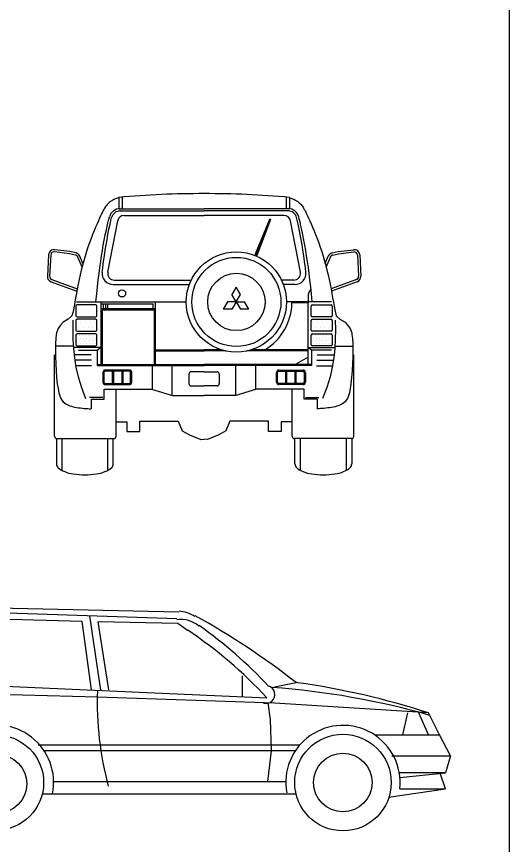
# Model space of a CAD drawing. Header units: millimetres. Extents: x 577 to 2337, y 236 to 943.
# Drawn here: x 806.31 to 809.56, y 696.42 to 701.89 of the extents above; entities that cross this region are included whole.
import ezdxf

# ---------------------------------------------------------------- set-up
doc = ezdxf.new("R2010")
doc.units = ezdxf.units.MM
doc.header["$LTSCALE"] = 0.01
doc.layers.add('06-Furn', color=4, linetype='Continuous')

# ---------------------------------------------------------------- blocks, each defined once
blk = doc.blocks.new('car1')
at = {"layer": '06-Furn', "color": 234}
for p, q in [((822.8787, 702.9235), (824.3625, 702.8902)), ((822.8319, 702.7632), (822.8884, 702.8923)), ((824.3481, 702.8439), (822.8884, 702.8923)), ((822.604, 702.5107), (822.7174, 702.8267)), ((822.9448, 702.8519), (822.7873, 702.4195)), ((823.7231, 702.8259), (822.87, 702.8501)), ((823.785, 702.3748), (823.7231, 702.8259)), ((823.8474, 702.372), (823.7733, 702.8642)), ((823.8991, 702.3746), (823.8283, 702.8236)), ((824.3538, 702.8127), (823.8283, 702.8236)), ((824.4179, 702.7665), (824.3538, 702.8127)), ((822.8319, 702.7632), (822.7826, 702.6481)), ((822.7826, 702.6481), (822.683, 702.4077)), ((822.5113, 702.2497), (822.604, 702.5107)), ((824.782, 702.3309), (824.782, 702.468)), ((822.683, 702.4077), (822.6418, 702.2119)), ((822.6896, 702.4236), (824.9421, 702.323)), ((825.1465, 702.4245), (824.9932, 702.3923)), ((823.8239, 702.3277), (822.6721, 702.3556)), ((824.9932, 702.2874), (823.8239, 702.3277)), ((824.948, 702.289), (824.9649, 702.1804)), ((826.0094, 702.2229), (824.9932, 702.2874)), ((822.4426, 702.0777), (822.5113, 702.2497)), ((822.6418, 702.2119), (822.6212, 702.0777)), ((825.84, 702.0777), (825.8723, 702.2229)), ((826.0094, 702.0777), (825.9448, 702.2229)), ((826.0819, 702.0777), (826.0094, 702.2229)), ((822.4859, 702.1861), (822.6379, 702.1861)), ((824.9649, 702.1804), (824.9706, 701.9729)), ((822.4852, 701.8681), (822.4126, 702.0777)), ((822.4126, 702.0777), (822.9045, 702.0777)), ((825.6626, 702.0777), (826.0819, 702.0777)), ((826.1545, 701.9406), (826.0819, 702.0777)), ((822.4358, 702.0105), (822.8651, 702.0105)), ((825.159, 702.0099), (823.4332, 702.0099)), ((822.4611, 701.9376), (822.8161, 701.9376)), ((825.1303, 701.9729), (823.4723, 701.9729)), ((824.9706, 701.9729), (824.9478, 701.7701)), ((825.7674, 701.9406), (826.1545, 701.9406)), ((826.1545, 701.9406), (826.1223, 701.8277)), ((822.6223, 701.7955), (822.4852, 701.8681)), ((822.84, 701.7632), (822.6223, 701.7955)), ((826.1223, 701.8277), (825.8169, 701.8277)), ((825.8203, 701.7976), (826.1223, 701.8277)), ((826.1223, 701.7229), (826.0874, 701.8243)), ((823.5352, 701.7701), (825.0673, 701.7701)), ((825.7454, 701.666), (826.1223, 701.7229)), ((825.8203, 701.7229), (826.1223, 701.7229)), ((823.4601, 701.6888), (825.1351, 701.6888))]:
    blk.add_line(p, q, dxfattribs=at)
for centre, radius in [((823.1545, 701.7632), 0.3145), ((825.4448, 701.7632), 0.3185), ((823.1639, 701.7555), 0.1935), ((825.4448, 701.7632), 0.1935)]:
    blk.add_circle(centre, radius, dxfattribs=at)
for centre, radius, start, end in [((822.8867, 702.7299), 0.1937, 92.3859, 150.2551), ((824.3544, 702.6966), 0.1969, 55.008, 87.6141), ((824.3723, 702.6503), 0.189, 50.1944, 97.125), ((822.0157, 698.4305), 5.0671, 51.9811, 61.0252), ((822.7324, 700.2665), 3.0186, 42.943, 56.0124), ((822.8319, 700.4245), 2.8987, 42.9707, 54.9818), ((824.9368, 702.3439), 0.0587, 254.0546, 74.0547), ((824.6223, 697.3358), 5.0668, 74.017, 85.9794), ((824.4448, 697.4084), 5.0623, 71.998, 82.0376), ((825.9771, 702.2955), 2.1544, 178.0694, 194.9729), ((823.1545, 701.7632), 0.3807, 348.7295, 178.426), ((825.4448, 701.7632), 0.3776, 353.8696, 190.3904)]:
    blk.add_arc(centre, radius, start, end, dxfattribs=at)
blk = doc.blocks.new('carrttt')
at = {"layer": '06-Furn', "color": 234}
for p, q in [((877.6822, 633.594), (877.6759, 633.5914)), ((877.6888, 633.5964), (877.6822, 633.594)), ((877.6956, 633.5987), (877.6888, 633.5964)), ((877.7026, 633.6009), (877.6956, 633.5987)), ((877.7046, 633.6014), (877.7026, 633.6009)), ((877.7046, 633.6038), (877.7046, 633.5291)), ((877.7266, 633.6058), (877.7266, 633.5298)), ((878.8098, 633.6058), (878.8098, 633.5298)), ((878.8317, 633.6038), (878.8317, 633.5291)), ((878.8317, 633.6014), (878.8338, 633.6009)), ((878.8338, 633.6009), (878.8407, 633.5987)), ((878.8407, 633.5987), (878.8475, 633.5964)), ((878.8475, 633.5964), (878.8541, 633.594)), ((878.8541, 633.594), (878.8605, 633.5914)), ((877.6152, 633.5392), (877.611, 633.5326)), ((877.6194, 633.5452), (877.6152, 633.5392)), ((877.6237, 633.5509), (877.6194, 633.5452)), ((877.6281, 633.5563), (877.6237, 633.5509)), ((877.6326, 633.5614), (877.6281, 633.5563)), ((877.6373, 633.5662), (877.6326, 633.5614)), ((877.6422, 633.5706), (877.6373, 633.5662)), ((877.6473, 633.5748), (877.6422, 633.5706)), ((877.6525, 633.5787), (877.6473, 633.5748)), ((877.658, 633.5823), (877.6525, 633.5787)), ((877.6637, 633.5856), (877.658, 633.5823)), ((877.6697, 633.5886), (877.6637, 633.5856)), ((877.6759, 633.5914), (877.6697, 633.5886)), ((878.8605, 633.5914), (878.8667, 633.5886)), ((878.8667, 633.5886), (878.8726, 633.5856)), ((878.8726, 633.5856), (878.8783, 633.5823)), ((878.8783, 633.5823), (878.8838, 633.5787)), ((878.8838, 633.5787), (878.8891, 633.5748)), ((878.8891, 633.5748), (878.8942, 633.5706)), ((878.8942, 633.5706), (878.899, 633.5662)), ((878.899, 633.5662), (878.9037, 633.5614)), ((878.9037, 633.5614), (878.9083, 633.5563)), ((878.9083, 633.5563), (878.9127, 633.5509)), ((878.9127, 633.5509), (878.917, 633.5452)), ((878.917, 633.5452), (878.9212, 633.5392)), ((878.9212, 633.5392), (878.9254, 633.5326)), ((877.5852, 633.4822), (877.5781, 633.4668)), ((877.5914, 633.4955), (877.5852, 633.4822)), ((877.597, 633.5069), (877.5914, 633.4955)), ((877.602, 633.5167), (877.597, 633.5069)), ((877.6067, 633.5252), (877.602, 633.5167)), ((877.611, 633.5326), (877.6067, 633.5252)), ((877.7046, 633.5291), (878.2682, 633.5291)), ((877.7046, 633.5144), (878.2682, 633.5144)), ((877.7411, 633.4852), (878.2682, 633.4852)), ((878.8317, 633.5291), (878.2682, 633.5291)), ((878.8317, 633.5144), (878.2682, 633.5144)), ((878.7953, 633.4852), (878.2682, 633.4852)), ((878.9254, 633.5326), (878.9297, 633.5252)), ((878.9297, 633.5252), (878.9343, 633.5167)), ((878.9343, 633.5167), (878.9394, 633.5069)), ((878.9394, 633.5069), (878.9449, 633.4955)), ((878.9449, 633.4955), (878.9512, 633.4822)), ((878.9512, 633.4822), (878.9583, 633.4668)), ((877.5614, 633.4293), (877.5521, 633.4075)), ((877.5701, 633.4491), (877.5614, 633.4293)), ((877.5781, 633.4668), (877.5701, 633.4491)), ((877.6307, 633.4252), (877.6327, 633.4334)), ((877.6327, 633.4334), (877.6396, 633.461)), ((877.6328, 633.1105), (877.698, 633.4495)), ((877.6396, 633.461), (877.6433, 633.4752)), ((877.6403, 633.3941), (877.6475, 633.4284)), ((877.6475, 633.4284), (877.6554, 633.4633)), ((877.6554, 633.4633), (877.6574, 633.4714)), ((878.6084, 633.2313), (878.7011, 633.4613)), ((878.7028, 633.4607), (878.6116, 633.2243)), ((878.6186, 633.2229), (878.7083, 633.4594)), ((878.7017, 633.4614), (878.7087, 633.4596)), ((878.9035, 633.1105), (878.8384, 633.4495)), ((878.8809, 633.4633), (878.8789, 633.4714)), ((878.8889, 633.4284), (878.8809, 633.4633)), ((878.8961, 633.3941), (878.8889, 633.4284)), ((878.8968, 633.461), (878.8931, 633.4752)), ((878.9036, 633.4334), (878.8968, 633.461)), ((878.9056, 633.4252), (878.9036, 633.4334)), ((878.9583, 633.4668), (878.9662, 633.4491)), ((878.9662, 633.4491), (878.9749, 633.4293)), ((878.9749, 633.4293), (878.9843, 633.4075)), ((877.5422, 633.3839), (877.5321, 633.3587)), ((877.5521, 633.4075), (877.5422, 633.3839)), ((877.6156, 633.3561), (877.6228, 633.3903)), ((877.6228, 633.3903), (877.6307, 633.4252)), ((877.6336, 633.3601), (877.6403, 633.3941)), ((878.9027, 633.3601), (878.8961, 633.3941)), ((878.9136, 633.3903), (878.9056, 633.4252)), ((878.9208, 633.3561), (878.9136, 633.3903)), ((878.9843, 633.4075), (878.9941, 633.3839)), ((878.9941, 633.3839), (879.0042, 633.3587)), ((877.5219, 633.3323), (877.5117, 633.3046)), ((877.5321, 633.3587), (877.5219, 633.3323)), ((877.6027, 633.2879), (877.6089, 633.322)), ((877.6089, 633.322), (877.6156, 633.3561)), ((877.6215, 633.2913), (877.6274, 633.3259)), ((877.6274, 633.3259), (877.6336, 633.3601)), ((878.9089, 633.3259), (878.9027, 633.3601)), ((878.9148, 633.2913), (878.9089, 633.3259)), ((878.9274, 633.322), (878.9208, 633.3561)), ((878.9336, 633.2879), (878.9274, 633.322)), ((879.0042, 633.3587), (879.0145, 633.3323)), ((879.0145, 633.3323), (879.0247, 633.3046)), ((877.5016, 633.276), (877.4919, 633.2466)), ((877.5117, 633.3046), (877.5016, 633.276)), ((877.5968, 633.2532), (877.6027, 633.2879)), ((877.6158, 633.2557), (877.6215, 633.2913)), ((878.9205, 633.2557), (878.9148, 633.2913)), ((878.9395, 633.2532), (878.9336, 633.2879)), ((879.0247, 633.3046), (879.0347, 633.276)), ((879.0347, 633.276), (879.0444, 633.2466)), ((877.241, 633.2246), (877.2336, 633.0842)), ((877.2556, 633.2238), (877.2482, 633.0834)), ((877.3803, 633.2326), (877.2801, 633.2445)), ((877.3828, 633.247), (877.2819, 633.259)), ((877.4194, 633.2237), (877.3803, 633.2326)), ((877.4226, 633.238), (877.3828, 633.247)), ((877.4623, 633.1442), (877.4348, 633.2107)), ((877.4685, 633.1675), (877.4483, 633.2163)), ((877.4826, 633.2167), (877.4737, 633.1862)), ((877.4919, 633.2466), (877.4826, 633.2167)), ((877.5855, 633.1808), (877.5911, 633.2176)), ((877.5911, 633.2176), (877.5968, 633.2532)), ((877.6048, 633.1806), (877.6102, 633.2189)), ((877.6102, 633.2189), (877.6158, 633.2557)), ((878.604, 633.2223), (878.6071, 633.2279)), ((878.6071, 633.2279), (878.6167, 633.2225)), ((878.6167, 633.2225), (878.6115, 633.2126)), ((878.9261, 633.2189), (878.9205, 633.2557)), ((878.9316, 633.1806), (878.9261, 633.2189)), ((878.9452, 633.2176), (878.9395, 633.2532)), ((878.9508, 633.1808), (878.9452, 633.2176)), ((879.0444, 633.2466), (879.0538, 633.2167)), ((879.0538, 633.2167), (879.0627, 633.1862)), ((879.0678, 633.1675), (879.088, 633.2163)), ((879.074, 633.1442), (879.1016, 633.2107)), ((879.1138, 633.238), (879.1536, 633.247)), ((879.117, 633.2237), (879.1561, 633.2326)), ((879.1536, 633.247), (879.2545, 633.259)), ((879.1561, 633.2326), (879.2562, 633.2445)), ((879.2807, 633.2238), (879.2882, 633.0834)), ((879.2953, 633.2246), (879.3028, 633.0842)), ((877.4652, 633.1553), (877.4572, 633.1243)), ((877.4737, 633.1862), (877.4652, 633.1553)), ((877.5801, 633.1425), (877.5855, 633.1808)), ((877.5994, 633.1404), (877.6048, 633.1806)), ((878.9369, 633.1404), (878.9316, 633.1806)), ((878.9563, 633.1425), (878.9508, 633.1808)), ((879.0627, 633.1862), (879.0712, 633.1553)), ((879.0712, 633.1553), (879.0792, 633.1243)), ((877.4572, 633.1243), (877.4496, 633.0931)), ((877.5695, 633.0599), (877.5747, 633.1023)), ((877.5747, 633.1023), (877.5801, 633.1425)), ((877.5958, 633.1112), (877.5991, 633.1375)), ((877.5991, 633.1375), (877.5994, 633.1404)), ((878.9373, 633.1375), (878.9369, 633.1404)), ((878.9406, 633.1112), (878.9373, 633.1375)), ((878.9616, 633.1023), (878.9563, 633.1425)), ((878.9669, 633.0599), (878.9616, 633.1023)), ((879.0792, 633.1243), (879.0867, 633.0931)), ((877.2576, 633.0479), (877.4276, 632.9857)), ((877.2626, 633.0617), (877.4303, 633.0004)), ((877.4426, 633.062), (877.4362, 633.031)), ((877.4496, 633.0931), (877.4426, 633.062)), ((877.5643, 633.0149), (877.5695, 633.0599)), ((877.6759, 633.0583), (878.1836, 633.0583)), ((878.8604, 633.0583), (878.7788, 633.0583)), ((878.9721, 633.0149), (878.9669, 633.0599)), ((879.0867, 633.0931), (879.0937, 633.062)), ((879.0937, 633.062), (879.1002, 633.031)), ((879.2738, 633.0617), (879.1061, 633.0004)), ((879.2788, 633.0479), (879.1087, 632.9857)), ((877.4303, 633.0003), (877.4248, 632.9702)), ((877.4362, 633.031), (877.4303, 633.0003)), ((877.5591, 632.9671), (877.5643, 633.0149)), ((877.6684, 633.029), (878.1712, 633.029)), ((878.4795, 633.0125), (878.4513, 632.9636)), ((878.5077, 632.9636), (878.4795, 633.0125)), ((878.8679, 633.029), (878.7912, 633.029)), ((878.9661, 632.99), (878.974, 632.9979)), ((878.9773, 632.9671), (878.9721, 633.0149)), ((879.1002, 633.031), (879.1061, 633.0003)), ((879.1061, 633.0003), (879.1115, 632.9702)), ((877.4198, 632.9412), (877.4149, 632.9134)), ((877.4248, 632.9702), (877.4198, 632.9412)), ((877.5539, 632.9161), (877.5591, 632.9671)), ((878.4795, 632.9147), (878.4513, 632.9636)), ((878.4795, 632.9147), (878.5077, 632.9636)), ((878.9573, 632.9666), (878.9661, 632.99)), ((878.9573, 632.9053), (878.9573, 632.9666)), ((878.9824, 632.9161), (878.9773, 632.9671)), ((879.1115, 632.9702), (879.1166, 632.9412)), ((879.1166, 632.9412), (879.1214, 632.9134)), ((877.4102, 632.8874), (877.4055, 632.8633)), ((877.4149, 632.9134), (877.4102, 632.8874)), ((877.4225, 632.8872), (877.4225, 632.8228)), ((877.4268, 632.9159), (878.1506, 632.9159)), ((877.553, 632.8945), (877.4298, 632.8945)), ((877.5604, 632.8228), (877.5604, 632.8872)), ((877.5871, 632.9159), (877.5871, 632.5026)), ((877.5871, 632.9013), (877.9327, 632.9013)), ((877.6017, 632.9013), (877.6017, 632.8683)), ((877.6164, 632.9013), (877.6164, 632.8683)), ((877.631, 632.9013), (877.631, 632.8683)), ((877.9327, 632.8683), (877.9327, 632.9013)), ((877.9473, 632.5026), (877.9473, 632.9159)), ((878.4231, 632.9147), (878.3949, 632.8659)), ((878.4795, 632.9147), (878.4231, 632.9147)), ((878.4795, 632.9147), (878.4513, 632.8659)), ((878.4795, 632.9147), (878.5077, 632.8659)), ((878.4795, 632.9147), (878.5359, 632.9147)), ((878.5641, 632.8659), (878.5359, 632.9147)), ((879.1095, 632.9159), (878.8118, 632.9159)), ((878.9537, 632.9086), (878.8483, 632.9086)), ((878.9537, 632.9159), (878.9537, 632.5026)), ((878.976, 632.8228), (878.976, 632.8872)), ((878.9833, 632.8945), (879.1066, 632.8945)), ((879.1139, 632.8872), (879.1139, 632.8228)), ((879.1214, 632.9134), (879.1261, 632.8874)), ((879.1261, 632.8874), (879.1308, 632.8633)), ((877.4007, 632.8417), (877.3957, 632.8227)), ((877.4055, 632.8633), (877.4007, 632.8417)), ((877.9473, 632.8683), (877.5871, 632.8683)), ((877.5944, 632.861), (877.5944, 632.5026)), ((877.94, 632.861), (877.5944, 632.861)), ((877.94, 632.5026), (877.94, 632.861)), ((878.4513, 632.8659), (878.3949, 632.8659)), ((878.5641, 632.8659), (878.5077, 632.8659)), ((879.1308, 632.8633), (879.1356, 632.8417)), ((879.1356, 632.8417), (879.1407, 632.8227)), ((877.3379, 632.781), (877.321, 632.762)), ((877.3717, 632.8), (877.3379, 632.781)), ((877.3957, 632.8227), (877.3717, 632.8)), ((877.4018, 632.7944), (877.4018, 632.7302)), ((877.4225, 632.7923), (877.4225, 632.728)), ((877.4239, 632.7762), (877.4239, 632.7762)), ((877.4298, 632.8155), (877.553, 632.8155)), ((877.553, 632.7997), (877.4298, 632.7997)), ((877.4552, 632.7762), (877.4552, 632.7762)), ((877.4864, 632.7762), (877.4864, 632.7762)), ((877.5177, 632.7762), (877.5177, 632.7762)), ((877.5489, 632.7762), (877.5489, 632.7762)), ((877.5604, 632.728), (877.5604, 632.7923)), ((878.976, 632.728), (878.976, 632.7923)), ((879.1066, 632.8155), (878.9833, 632.8155)), ((878.9833, 632.7997), (879.1066, 632.7997)), ((878.9864, 632.7762), (878.9864, 632.7762)), ((879.0177, 632.7762), (879.0177, 632.7762)), ((879.0489, 632.7762), (879.0489, 632.7762)), ((879.0802, 632.7762), (879.0802, 632.7762)), ((879.1114, 632.7762), (879.1114, 632.7762)), ((879.1139, 632.7923), (879.1139, 632.728)), ((879.1345, 632.7944), (879.1346, 632.7302)), ((879.1407, 632.8227), (879.1646, 632.8)), ((879.1646, 632.8), (879.1984, 632.781)), ((879.1984, 632.781), (879.2153, 632.762)), ((877.3041, 632.7388), (877.2936, 632.7113)), ((877.321, 632.762), (877.3041, 632.7388)), ((877.4018, 632.7302), (877.4027, 632.6683)), ((877.4298, 632.7206), (877.553, 632.7206)), ((877.4395, 632.7449), (877.4395, 632.7449)), ((877.4708, 632.7449), (877.4708, 632.7449)), ((877.502, 632.7449), (877.502, 632.7449)), ((877.5333, 632.7449), (877.5333, 632.7449)), ((879.1066, 632.7206), (878.9833, 632.7206)), ((879.002, 632.7449), (879.002, 632.7449)), ((879.0333, 632.7449), (879.0333, 632.7449)), ((879.0645, 632.7449), (879.0645, 632.7449)), ((879.0958, 632.7449), (879.0958, 632.7449)), ((879.1346, 632.7302), (879.1336, 632.6683)), ((879.2153, 632.762), (879.2322, 632.7388)), ((879.2322, 632.7388), (879.2428, 632.7113)), ((877.2892, 632.6743), (877.2873, 632.6399)), ((877.2925, 632.6998), (877.2892, 632.6743)), ((877.2936, 632.7113), (877.2925, 632.6998)), ((877.4027, 632.6683), (877.4057, 632.6076)), ((877.4225, 632.696), (877.4225, 632.6316)), ((877.427, 632.6949), (877.427, 632.6949)), ((877.553, 632.7033), (877.4298, 632.7033)), ((877.4364, 632.6762), (877.4364, 632.6762)), ((877.4458, 632.6949), (877.4458, 632.6949)), ((877.4552, 632.6762), (877.4552, 632.6762)), ((877.4645, 632.6949), (877.4645, 632.6949)), ((877.4739, 632.6762), (877.4739, 632.6762)), ((877.4833, 632.6949), (877.4833, 632.6949)), ((877.4927, 632.6762), (877.4927, 632.6762)), ((877.502, 632.6949), (877.502, 632.6949)), ((877.5114, 632.6762), (877.5114, 632.6762)), ((877.5208, 632.6949), (877.5208, 632.6949)), ((877.5302, 632.6762), (877.5302, 632.6762)), ((877.5395, 632.6949), (877.5395, 632.6949)), ((877.5489, 632.6762), (877.5489, 632.6762)), ((877.5583, 632.6949), (877.5583, 632.6949)), ((877.5604, 632.6316), (877.5604, 632.696)), ((878.976, 632.6316), (878.976, 632.696)), ((878.9833, 632.7033), (879.1066, 632.7033)), ((878.9833, 632.6949), (878.9833, 632.6949)), ((878.9927, 632.6762), (878.9927, 632.6762)), ((879.002, 632.6949), (879.002, 632.6949)), ((879.0114, 632.6762), (879.0114, 632.6762)), ((879.0208, 632.6949), (879.0208, 632.6949)), ((879.0302, 632.6762), (879.0302, 632.6762)), ((879.0395, 632.6949), (879.0395, 632.6949)), ((879.0489, 632.6762), (879.0489, 632.6762)), ((879.0583, 632.6949), (879.0583, 632.6949)), ((879.0677, 632.6762), (879.0677, 632.6762)), ((879.077, 632.6949), (879.077, 632.6949)), ((879.0864, 632.6762), (879.0864, 632.6762)), ((879.0958, 632.6949), (879.0958, 632.6949)), ((879.1052, 632.6762), (879.1052, 632.6762)), ((879.1139, 632.696), (879.1139, 632.6316)), ((879.1336, 632.6683), (879.1306, 632.6076)), ((879.2428, 632.7113), (879.2439, 632.6998)), ((879.2439, 632.6998), (879.2472, 632.6743)), ((879.2472, 632.6743), (879.2491, 632.6399)), ((877.2873, 632.6399), (877.2866, 632.5989)), ((877.4049, 632.6232), (877.287, 632.6232)), ((877.4057, 632.6076), (877.4117, 632.5467)), ((877.5871, 632.6144), (877.4063, 632.6144)), ((877.427, 632.6574), (877.427, 632.6574)), ((877.4298, 632.6243), (877.553, 632.6243)), ((877.4364, 632.6387), (877.4364, 632.6387)), ((877.4458, 632.6574), (877.4458, 632.6574)), ((877.4552, 632.6387), (877.4552, 632.6387)), ((877.4645, 632.6574), (877.4645, 632.6574)), ((877.4739, 632.6387), (877.4739, 632.6387)), ((877.4833, 632.6574), (877.4833, 632.6574)), ((877.4927, 632.6387), (877.4927, 632.6387)), ((877.502, 632.6574), (877.502, 632.6574)), ((877.5114, 632.6387), (877.5114, 632.6387)), ((877.5208, 632.6574), (877.5208, 632.6574)), ((877.5302, 632.6387), (877.5302, 632.6387)), ((877.5395, 632.6574), (877.5395, 632.6574)), ((877.5489, 632.6387), (877.5489, 632.6387)), ((877.5583, 632.6574), (877.5583, 632.6574)), ((877.5628, 632.5956), (877.5848, 632.6144)), ((878.9537, 632.6144), (879.1301, 632.6144)), ((878.978, 632.5956), (878.956, 632.6144)), ((878.9833, 632.6574), (878.9833, 632.6574)), ((879.1066, 632.6243), (878.9833, 632.6243)), ((878.9927, 632.6387), (878.9927, 632.6387)), ((879.002, 632.6574), (879.002, 632.6574)), ((879.0114, 632.6387), (879.0114, 632.6387)), ((879.0208, 632.6574), (879.0208, 632.6574)), ((879.0302, 632.6387), (879.0302, 632.6387)), ((879.0395, 632.6574), (879.0395, 632.6574)), ((879.0489, 632.6387), (879.0489, 632.6387)), ((879.0583, 632.6574), (879.0583, 632.6574)), ((879.0677, 632.6387), (879.0677, 632.6387)), ((879.077, 632.6574), (879.077, 632.6574)), ((879.0864, 632.6387), (879.0864, 632.6387)), ((879.0958, 632.6574), (879.0958, 632.6574)), ((879.1052, 632.6387), (879.1052, 632.6387)), ((879.1306, 632.6076), (879.1246, 632.5467)), ((879.1314, 632.6232), (879.2494, 632.6232)), ((879.2491, 632.6399), (879.2498, 632.5989)), ((877.2808, 632.0279), (877.2808, 632.5647)), ((877.2866, 632.5989), (877.2871, 632.5536)), ((877.2871, 632.5536), (877.2886, 632.5063)), ((877.5227, 632.5652), (877.4099, 632.5652)), ((877.4388, 632.5956), (877.5628, 632.5956)), ((877.5628, 632.5956), (877.5628, 632.4952)), ((877.9473, 632.5984), (878.2682, 632.5984)), ((877.9473, 632.5911), (878.2682, 632.5911)), ((878.3838, 632.5984), (878.2682, 632.5984)), ((878.4118, 632.5911), (878.2682, 632.5911)), ((878.9537, 632.5911), (878.5506, 632.5911)), ((878.9537, 632.5984), (878.5786, 632.5984)), ((879.1097, 632.5956), (878.978, 632.5956)), ((878.978, 632.5956), (878.978, 632.4952)), ((879.0137, 632.5652), (879.1265, 632.5652)), ((879.2493, 632.5536), (879.2477, 632.5063)), ((879.2498, 632.5989), (879.2493, 632.5536)), ((879.2556, 632.0279), (879.2556, 632.5647)), ((877.2886, 632.5063), (877.2912, 632.4593)), ((877.4117, 632.5467), (877.4218, 632.4844)), ((877.5242, 632.53), (877.4144, 632.53)), ((877.5628, 632.5026), (878.2682, 632.5026)), ((878.978, 632.5026), (878.2682, 632.5026)), ((878.9544, 632.549), (878.8638, 632.4964)), ((879.0122, 632.53), (879.1219, 632.53)), ((879.1246, 632.5467), (879.1146, 632.4844)), ((879.2477, 632.5063), (879.2452, 632.4593)), ((877.2912, 632.4593), (877.2946, 632.4149)), ((877.5258, 632.4929), (877.4204, 632.4929)), ((877.4218, 632.4844), (877.4369, 632.4194)), ((877.5628, 632.4953), (878.2682, 632.4953)), ((877.5999, 632.45), (877.5999, 632.3841)), ((877.6072, 632.45), (877.6072, 632.3841)), ((877.7755, 632.4646), (877.6145, 632.4646)), ((877.7755, 632.4573), (877.6145, 632.4573)), ((877.6621, 632.4573), (877.6621, 632.3768)), ((877.6694, 632.4573), (877.6694, 632.3768)), ((877.724, 632.4573), (877.724, 632.3768)), ((877.7313, 632.4573), (877.7313, 632.3768)), ((877.7829, 632.3841), (877.7829, 632.45)), ((877.7902, 632.3841), (877.7902, 632.45)), ((877.9265, 632.338), (877.9265, 632.4967)), ((878.0582, 632.3008), (878.0582, 632.4933)), ((878.2682, 632.4537), (878.1823, 632.4537)), ((878.978, 632.4953), (878.2682, 632.4953)), ((878.2682, 632.4537), (878.354, 632.4537)), ((878.4781, 632.3008), (878.4781, 632.4933)), ((878.6099, 632.338), (878.6099, 632.4967)), ((878.7462, 632.3841), (878.7462, 632.45)), ((878.7535, 632.3841), (878.7535, 632.45)), ((878.7608, 632.4646), (878.9218, 632.4646)), ((878.7608, 632.4573), (878.9218, 632.4573)), ((878.8051, 632.4573), (878.8051, 632.3768)), ((878.8124, 632.4573), (878.8124, 632.3768)), ((878.8669, 632.4573), (878.8669, 632.3768)), ((878.8743, 632.4573), (878.8743, 632.3768)), ((878.9291, 632.45), (878.9291, 632.3841)), ((878.9365, 632.45), (878.9365, 632.3841)), ((879.0106, 632.4929), (879.1159, 632.4929)), ((879.1146, 632.4844), (879.0995, 632.4194)), ((879.2452, 632.4593), (879.2418, 632.4149)), ((877.2946, 632.4149), (877.2988, 632.3752)), ((877.4369, 632.4194), (877.4581, 632.3505)), ((878.1677, 632.439), (878.1677, 632.3754)), ((878.3687, 632.439), (878.3687, 632.3754)), ((879.0995, 632.4194), (879.0783, 632.3505)), ((879.2418, 632.4149), (879.2375, 632.3752)), ((877.2988, 632.3752), (877.3038, 632.3423)), ((877.3038, 632.3423), (877.3094, 632.3156)), ((877.4581, 632.3505), (877.4863, 632.2765)), ((877.6085, 632.2731), (877.6085, 632.34)), ((877.6085, 632.34), (877.9219, 632.34)), ((877.6145, 632.3768), (877.7755, 632.3768)), ((877.6145, 632.3694), (877.7755, 632.3694)), ((877.6867, 632.0279), (877.6867, 632.34)), ((877.9219, 632.34), (878.0591, 632.2976)), ((878.1823, 632.3608), (878.2682, 632.3608)), ((878.354, 632.3608), (878.2682, 632.3608)), ((878.6145, 632.34), (878.4772, 632.2976)), ((878.9278, 632.34), (878.6145, 632.34)), ((878.9218, 632.3768), (878.7608, 632.3768)), ((878.9218, 632.3694), (878.7608, 632.3694)), ((878.8497, 632.0279), (878.8497, 632.34)), ((878.9278, 632.2731), (878.9278, 632.34)), ((879.0783, 632.3505), (879.0501, 632.2765)), ((879.2326, 632.3423), (879.227, 632.3156)), ((879.2375, 632.3752), (879.2326, 632.3423)), ((877.3094, 632.3156), (877.3156, 632.2945)), ((877.3156, 632.2945), (877.3224, 632.278)), ((877.5996, 632.2832), (877.511, 632.2832)), ((878.0591, 632.2976), (878.2682, 632.2976)), ((878.4772, 632.2976), (878.2682, 632.2976)), ((878.9367, 632.2832), (879.0253, 632.2832)), ((879.2207, 632.2945), (879.2139, 632.278)), ((879.227, 632.3156), (879.2207, 632.2945)), ((877.3224, 632.278), (877.3297, 632.2655)), ((877.3297, 632.2655), (877.3376, 632.256)), ((877.3376, 632.256), (877.3458, 632.2488)), ((877.3458, 632.2488), (877.3545, 632.243)), ((877.3545, 632.243), (877.3635, 632.2379)), ((877.3635, 632.2379), (877.3729, 632.2335)), ((877.3729, 632.2335), (877.3827, 632.2296)), ((877.3827, 632.2296), (877.3929, 632.2262)), ((877.3929, 632.2262), (877.4036, 632.2232)), ((877.5223, 632.2731), (877.5223, 632.2091)), ((877.5223, 632.2731), (877.6085, 632.2731)), ((879.014, 632.2731), (878.9278, 632.2731)), ((879.014, 632.2731), (879.014, 632.2091)), ((879.1434, 632.2262), (879.1327, 632.2232)), ((879.1537, 632.2296), (879.1434, 632.2262)), ((879.1635, 632.2335), (879.1537, 632.2296)), ((879.1729, 632.2379), (879.1635, 632.2335)), ((879.1819, 632.243), (879.1729, 632.2379)), ((879.1905, 632.2488), (879.1819, 632.243)), ((879.1988, 632.256), (879.1905, 632.2488)), ((879.2066, 632.2655), (879.1988, 632.256)), ((879.2139, 632.278), (879.2066, 632.2655)), ((877.4036, 632.2232), (877.4148, 632.2206)), ((877.4148, 632.2206), (877.4265, 632.2184)), ((877.4265, 632.2184), (877.4387, 632.2165)), ((877.4387, 632.2165), (877.4515, 632.2148)), ((877.4515, 632.2148), (877.4644, 632.2134)), ((877.4644, 632.2134), (877.4771, 632.2122)), ((877.4771, 632.2122), (877.4891, 632.2112)), ((877.4891, 632.2112), (877.5, 632.2104)), ((877.5, 632.2104), (877.5095, 632.2098)), ((877.5095, 632.2098), (877.517, 632.2094)), ((877.517, 632.2094), (877.5223, 632.2091)), ((879.0193, 632.2094), (879.014, 632.2091)), ((879.0269, 632.2098), (879.0193, 632.2094)), ((879.0364, 632.2104), (879.0269, 632.2098)), ((879.0473, 632.2112), (879.0364, 632.2104)), ((879.0593, 632.2122), (879.0473, 632.2112)), ((879.072, 632.2134), (879.0593, 632.2122)), ((879.0849, 632.2148), (879.072, 632.2134)), ((879.0976, 632.2165), (879.0849, 632.2148)), ((879.1099, 632.2184), (879.0976, 632.2165)), ((879.1216, 632.2206), (879.1099, 632.2184)), ((879.1327, 632.2232), (879.1216, 632.2206)), ((877.6867, 632.1242), (877.7589, 632.1242)), ((877.7589, 632.1242), (877.7589, 632.0602)), ((877.8438, 632.127), (878.0975, 632.127)), ((877.8438, 632.0602), (877.8438, 632.127)), ((878.0975, 632.127), (878.124, 632.0637)), ((878.4389, 632.127), (878.4124, 632.0637)), ((878.6925, 632.127), (878.4389, 632.127)), ((878.6925, 632.0602), (878.6925, 632.127)), ((878.8497, 632.1242), (878.7775, 632.1242)), ((878.7775, 632.1242), (878.7775, 632.0602)), ((878.124, 632.0637), (878.1718, 632.037)), ((878.4124, 632.0637), (878.3646, 632.037)), ((877.2935, 632.0134), (877.2935, 631.8455)), ((877.2954, 632.0133), (877.672, 632.0133)), ((877.3301, 632.0133), (877.3301, 631.8035)), ((877.6319, 631.8035), (877.6319, 632.0133)), ((877.6685, 631.8455), (877.6685, 632.0133)), ((877.7589, 632.0602), (877.8438, 632.0602)), ((878.1718, 632.037), (878.2463, 632.0071)), ((878.2463, 632.0071), (878.2682, 632.0086)), ((878.2901, 632.0071), (878.2682, 632.0086)), ((878.3646, 632.037), (878.2901, 632.0071)), ((878.7775, 632.0602), (878.6925, 632.0602)), ((879.241, 632.0133), (878.8643, 632.0133)), ((878.8679, 631.8455), (878.8679, 632.0133)), ((878.9045, 631.8035), (878.9045, 632.0133)), ((879.2062, 632.0133), (879.2062, 631.8035)), ((879.2428, 632.0134), (879.2428, 631.8455))]:
    blk.add_line(p, q, dxfattribs=at)
for centre, radius in [((878.4812, 632.9143), 0.3306), ((878.4812, 632.9143), 0.294), ((878.4812, 632.9143), 0.1892), ((877.7263, 632.9711), 0.0238)]:
    blk.add_circle(centre, radius, dxfattribs=at)
for centre, radius, start, end in [((878.2533, 627.5603), 6.0684, 89.85951, 95.18746), ((878.2831, 627.5603), 6.0684, 84.81254, 90.14049), ((877.7141, 633.4565), 0.0732, 90.3438, 165.2101), ((877.7141, 633.4565), 0.0586, 90.3438, 165.2101), ((877.7411, 633.4412), 0.0439, 90, 169.1244), ((878.7953, 633.4412), 0.0439, 10.8756, 90), ((878.8223, 633.4565), 0.0586, 14.7899, 89.6562), ((878.8223, 633.4565), 0.0732, 14.7899, 89.6562), ((877.2776, 633.2227), 0.0366, 83.235, 176.968), ((877.2776, 633.2227), 0.022, 83.235, 176.968), ((877.4145, 633.2023), 0.022, 22.474, 77.2459), ((877.4145, 633.2023), 0.0366, 22.474, 77.2459), ((879.1218, 633.2023), 0.0366, 102.7541, 157.526), ((879.1218, 633.2023), 0.022, 102.7541, 157.526), ((879.2588, 633.2227), 0.0366, 3.032, 96.765), ((879.2588, 633.2227), 0.022, 3.032, 96.765), ((877.6684, 633.1022), 0.0732, 172.9141, 270), ((877.6759, 633.1022), 0.0439, 169.1244, 270), ((878.8604, 633.1022), 0.0439, 270, 10.8756), ((878.8679, 633.1022), 0.0732, 270, 7.0859), ((877.2701, 633.0823), 0.0366, 176.968, 249.9229), ((877.2701, 633.0823), 0.022, 176.968, 249.9229), ((879.2662, 633.0823), 0.022, 290.0771, 3.032), ((879.2662, 633.0823), 0.0366, 290.0771, 3.032), ((877.4298, 632.8872), 0.00732, 90, 180), ((877.553, 632.8872), 0.00732, 0, 90), ((878.4812, 632.9143), 0.3672, 300.6467, 359.1088), ((878.9833, 632.8872), 0.00732, 90, 180), ((879.1066, 632.8872), 0.00732, 0, 90), ((877.4298, 632.8228), 0.00732, 180, 270), ((877.4298, 632.7923), 0.00732, 90, 180), ((877.553, 632.8228), 0.00732, 270, 0), ((877.553, 632.7923), 0.00732, 0, 90), ((878.9833, 632.8228), 0.00732, 180, 270), ((878.9833, 632.7923), 0.00732, 90, 180), ((879.1066, 632.8228), 0.00732, 270, 0), ((879.1066, 632.7923), 0.00732, 0, 90), ((877.4298, 632.728), 0.00732, 180, 270), ((877.553, 632.728), 0.00732, 270, 0), ((878.9833, 632.728), 0.00732, 180, 270), ((879.1066, 632.728), 0.00732, 270, 0), ((877.4298, 632.696), 0.00732, 90, 180), ((877.553, 632.696), 0.00732, 0, 90), ((878.9833, 632.696), 0.00732, 90, 180), ((879.1066, 632.696), 0.00732, 0, 90), ((877.4298, 632.6316), 0.00732, 180, 270), ((877.553, 632.6316), 0.00732, 270, 0), ((878.9833, 632.6316), 0.00732, 180, 270), ((879.1066, 632.6316), 0.00732, 270, 0), ((877.6145, 632.45), 0.0146, 90, 180), ((877.6145, 632.45), 0.00732, 90, 180), ((877.7755, 632.45), 0.0146, 0, 90), ((877.7755, 632.45), 0.00732, 0, 90), ((878.1823, 632.439), 0.0146, 90, 180), ((878.354, 632.439), 0.0146, 0, 90), ((878.7608, 632.45), 0.0146, 90, 180), ((878.7608, 632.45), 0.00732, 90, 180), ((878.9218, 632.45), 0.0146, 0, 90), ((878.9218, 632.45), 0.00732, 0, 90), ((877.6145, 632.3841), 0.0146, 180, 270), ((877.6145, 632.3841), 0.00732, 180, 270), ((877.7755, 632.3841), 0.0146, 270, 0), ((877.7755, 632.3841), 0.00732, 270, 0), ((878.1823, 632.3754), 0.0146, 180, 270), ((878.354, 632.3754), 0.0146, 270, 0), ((878.7608, 632.3841), 0.0146, 180, 270), ((878.7608, 632.3841), 0.00732, 180, 270), ((878.9218, 632.3841), 0.0146, 270, 0), ((878.9218, 632.3841), 0.00732, 270, 360), ((877.2954, 632.0279), 0.0146, 180, 270), ((877.672, 632.0279), 0.0146, 270, 0), ((878.8643, 632.0279), 0.0146, 180, 270), ((879.241, 632.0279), 0.0146, 270, 0), ((877.3245, 631.8455), 0.0309, 180, 227.3525), ((877.6375, 631.8455), 0.0309, 312.6475, 0), ((878.8988, 631.8455), 0.0309, 180, 227.3525), ((879.2119, 631.8455), 0.0309, 312.6475, 0), ((877.3983, 631.9257), 0.14, 227.3525, 249.117), ((877.4481, 632.0561), 0.2796, 249.117, 261.0197), ((877.5139, 632.0561), 0.2796, 278.9803, 290.883), ((877.5637, 631.9257), 0.14, 290.883, 312.6475), ((878.9727, 631.9257), 0.14, 227.3525, 249.117), ((879.0225, 632.0561), 0.2796, 249.117, 261.0197), ((879.0883, 632.0561), 0.2796, 278.9803, 290.883), ((879.138, 631.9257), 0.14, 290.883, 312.6475), ((877.481, 632.2643), 0.4904, 261.0197, 270), ((877.481, 632.2643), 0.4904, 270, 278.9803), ((879.0554, 632.2643), 0.4904, 261.0197, 270), ((879.0554, 632.2643), 0.4904, 270, 278.9803)]:
    blk.add_arc(centre, radius, start, end, dxfattribs=at)

msp = doc.modelspace()

# ---------------------------------------------------------------- linework, layer by layer
at = {"layer": '06-Furn', "color": 5}
msp.add_lwpolyline([(801.6625, 711.677), (801.6625, 685.6205), (809.5617, 685.6205), (809.5617, 711.677)], close=True, dxfattribs=at)

# ---------------------------------------------------------------- block references
at = {"layer": '06-Furn', "color": 241}
msp.add_blockref('carrttt', (-70.7221, 67.09), dxfattribs=at)
at = {"layer": '06-Furn', "color": 5}
msp.add_blockref('car1', (-16.9822, -4.9295), dxfattribs=at)

doc.saveas('drawing.dxf')
